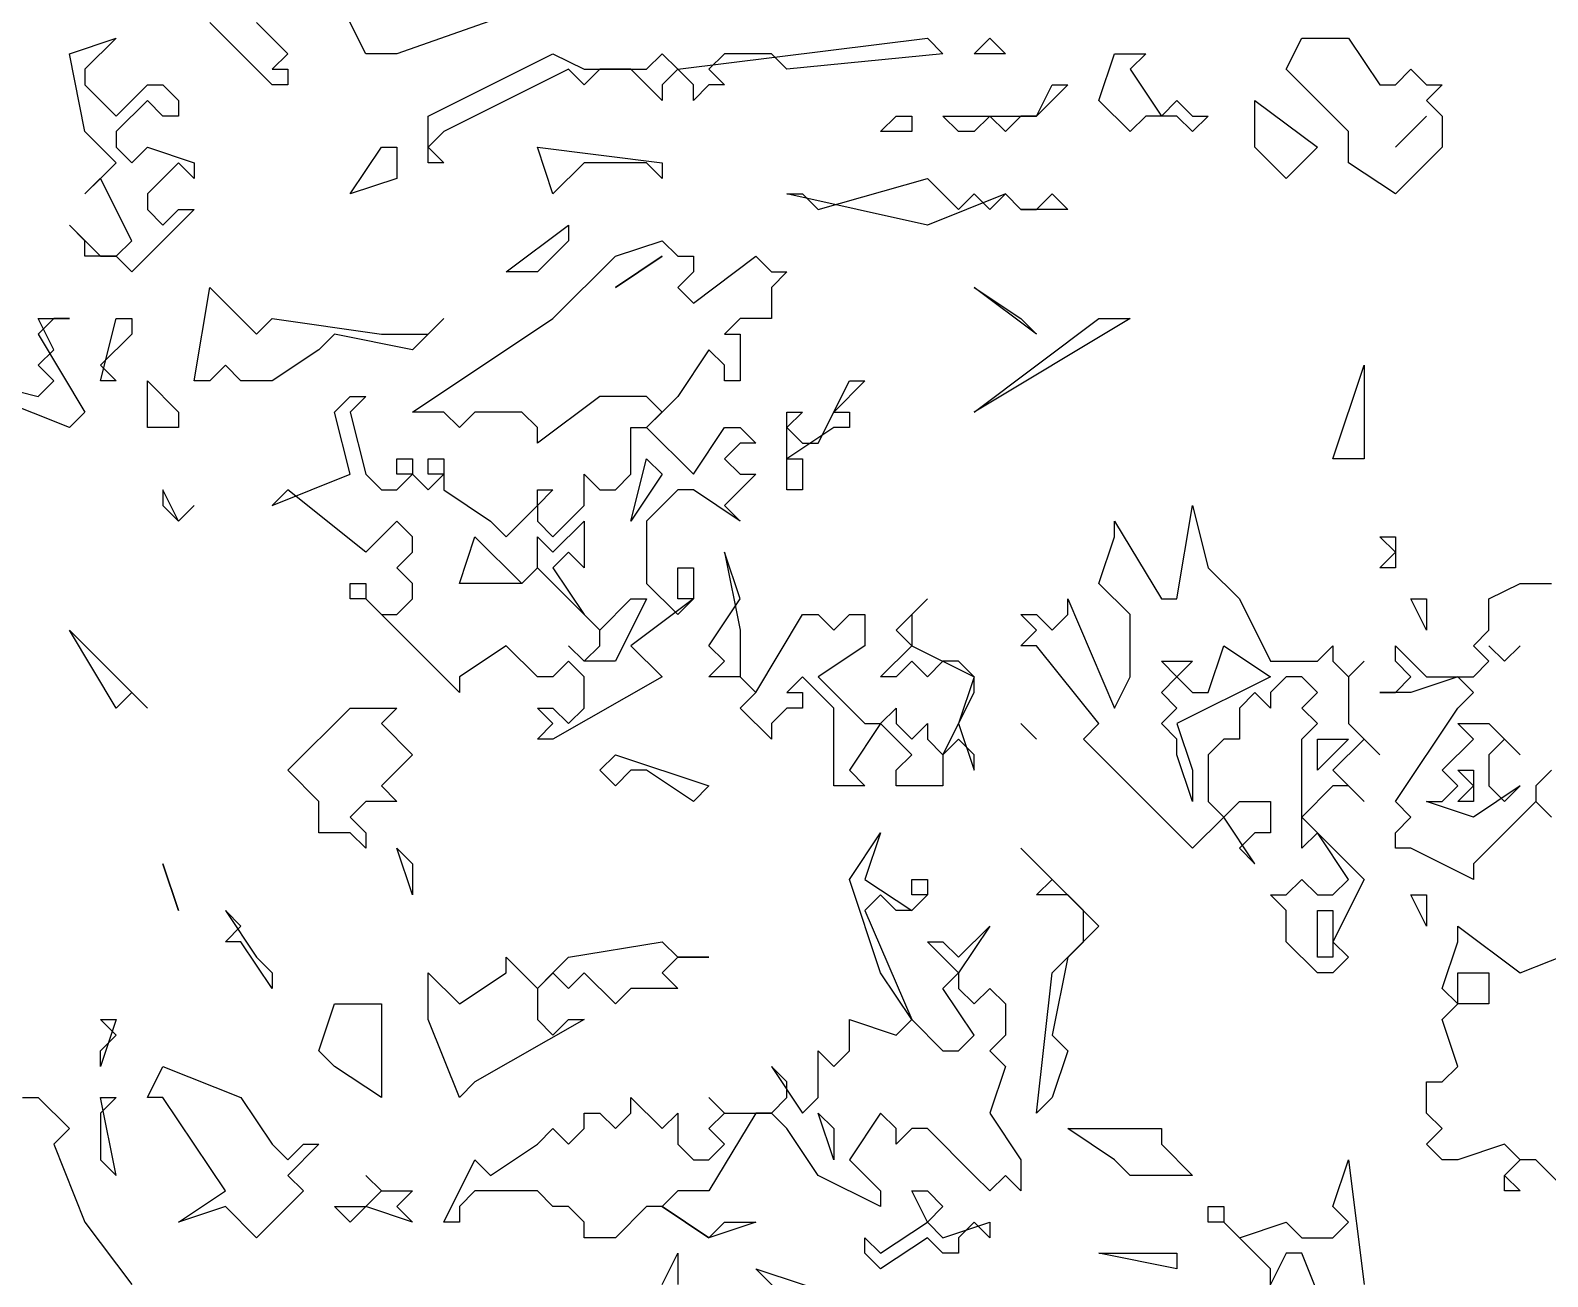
# Model space of a CAD drawing. Header units: millimetres. Extents: x 3633 to 4629, y 3430 to 3787.
# Drawn here: x 4030.258 to 4035.033, y 3468.424 to 3472.344 of the extents above; entities that cross this region are included whole.
import ezdxf

# ---------------------------------------------------------------- set-up
doc = ezdxf.new("R2010")
doc.units = ezdxf.units.MM

# ---------------------------------------------------------------- blocks, each defined once
blk = doc.blocks.new('Pine 3 Elev_133')
at = {"color": 0}
for p, q in [((-745.2, 3673), (-1085.2, 3553.2)), ((-1125.2, 3553.2), (-1165.2, 3633.1)), ((-1305.2, 3573.2), (-1325.2, 3593.2)), ((-1265.2, 3593.2), (-1225.2, 3553.2)), ((-1505.2, 3553.2), (-1445.2, 3573.2)), ((-1445.2, 3573.2), (-1485.2, 3533.3)), ((-1245.2, 3513.3), (-1305.2, 3573.2)), ((-725.2, 3533.3), (-405.2, 3573.2)), ((-405.2, 3573.2), (-385.2, 3553.2)), ((-345.2, 3553.2), (-325.2, 3573.2)), ((-325.2, 3573.2), (-305.2, 3553.2)), ((54.8, 3533.3), (74.8, 3573.2)), ((74.8, 3573.2), (134.8, 3573.2)), ((134.8, 3573.2), (174.8, 3513.3)), ((-1485.2, 3453.4), (-1505.2, 3553.2)), ((-1225.2, 3553.2), (-1245.2, 3533.3)), ((-1085.2, 3553.2), (-1125.2, 3553.2)), ((-1045.2, 3473.4), (-885.2, 3553.2)), ((-885.2, 3553.2), (-845.2, 3533.3)), ((-765.2, 3533.3), (-745.2, 3553.2)), ((-745.2, 3553.2), (-725.2, 3533.3)), ((-665.2, 3553.2), (-685.2, 3533.3)), ((-605.2, 3553.2), (-665.2, 3553.2)), ((-585.2, 3533.3), (-605.2, 3553.2)), ((-385.2, 3553.2), (-585.2, 3533.3)), ((-305.2, 3553.2), (-345.2, 3553.2)), ((-185.2, 3493.3), (-165.2, 3553.2)), ((-165.2, 3553.2), (-125.2, 3553.2)), ((-125.2, 3553.2), (-145.2, 3533.3)), ((-1485.2, 3533.3), (-1485.2, 3513.3)), ((-1245.2, 3533.3), (-1225.2, 3533.3)), ((-1225.2, 3533.3), (-1225.2, 3513.3)), ((-865.2, 3533.3), (-1025.2, 3453.4)), ((-845.2, 3513.3), (-865.2, 3533.3)), ((-825.2, 3533.3), (-845.2, 3513.3)), ((-845.2, 3533.3), (-765.2, 3533.3)), ((-785.2, 3533.3), (-825.2, 3533.3)), ((-745.2, 3493.3), (-785.2, 3533.3)), ((-725.2, 3533.3), (-745.2, 3513.3)), ((-705.2, 3513.3), (-725.2, 3533.3)), ((-685.2, 3533.3), (-665.2, 3513.3)), ((-145.2, 3533.3), (-105.2, 3473.4)), ((134.8, 3453.4), (54.8, 3533.3)), ((194.8, 3513.3), (214.8, 3533.3)), ((214.8, 3533.3), (234.8, 3513.3)), ((-1485.2, 3513.3), (-1445.2, 3473.4)), ((-1445.2, 3473.4), (-1405.2, 3513.3)), ((-1405.2, 3513.3), (-1385.2, 3513.3)), ((-1385.2, 3513.3), (-1365.2, 3493.3)), ((-1225.2, 3513.3), (-1245.2, 3513.3)), ((-745.2, 3513.3), (-745.2, 3493.3)), ((-685.2, 3513.3), (-705.2, 3493.3)), ((-705.2, 3493.3), (-705.2, 3513.3)), ((-665.2, 3513.3), (-685.2, 3513.3)), ((-265.2, 3473.4), (-245.2, 3513.3)), ((-225.2, 3513.3), (-265.2, 3473.4)), ((-245.2, 3513.3), (-225.2, 3513.3)), ((174.8, 3513.3), (194.8, 3513.3)), ((234.8, 3513.3), (254.8, 3513.3)), ((254.8, 3513.3), (234.8, 3493.3)), ((-1405.2, 3493.3), (-1445.2, 3453.4)), ((-1385.2, 3473.4), (-1405.2, 3493.3)), ((-1365.2, 3493.3), (-1365.2, 3473.4)), ((-145.2, 3453.4), (-185.2, 3493.3)), ((-105.2, 3473.4), (-85.2, 3493.3)), ((-85.2, 3493.3), (-65.2, 3473.4)), ((14.8, 3433.5), (14.8, 3493.3)), ((14.8, 3493.3), (94.8, 3433.5)), ((234.8, 3493.3), (254.8, 3473.4)), ((-1365.2, 3473.4), (-1385.2, 3473.4)), ((-1045.2, 3413.5), (-1045.2, 3473.4)), ((-465.2, 3453.4), (-445.2, 3473.4)), ((-445.2, 3473.4), (-425.2, 3473.4)), ((-425.2, 3473.4), (-425.2, 3453.4)), ((-365.2, 3453.4), (-385.2, 3473.4)), ((-385.2, 3473.4), (-265.2, 3473.4)), ((-325.2, 3473.4), (-345.2, 3453.4)), ((-305.2, 3453.4), (-325.2, 3473.4)), ((-285.2, 3473.4), (-305.2, 3453.4)), ((-265.2, 3473.4), (-285.2, 3473.4)), ((-125.2, 3473.4), (-145.2, 3453.4)), ((-85.2, 3473.4), (-125.2, 3473.4)), ((-65.2, 3453.4), (-85.2, 3473.4)), ((-65.2, 3473.4), (-45.2, 3473.4)), ((-45.2, 3473.4), (-65.2, 3453.4)), ((234.8, 3473.4), (194.8, 3433.5)), ((194.8, 3433.5), (234.8, 3473.4)), ((254.8, 3473.4), (254.8, 3433.5)), ((-1445.2, 3413.5), (-1485.2, 3453.4)), ((-1445.2, 3453.4), (-1445.2, 3433.5)), ((-1025.2, 3453.4), (-1045.2, 3433.5)), ((-425.2, 3453.4), (-465.2, 3453.4)), ((-345.2, 3453.4), (-365.2, 3453.4)), ((134.8, 3413.5), (134.8, 3453.4)), ((-1445.2, 3433.5), (-1425.2, 3413.5)), ((-1425.2, 3413.5), (-1405.2, 3433.5)), ((-1405.2, 3433.5), (-1345.2, 3413.5)), ((-1145.2, 3373.6), (-1105.2, 3433.5)), ((-1105.2, 3433.5), (-1085.2, 3433.5)), ((-1085.2, 3433.5), (-1085.2, 3393.5)), ((-1045.2, 3433.5), (-1025.2, 3413.5)), ((-885.2, 3373.6), (-905.2, 3433.5)), ((-905.2, 3433.5), (-745.2, 3413.5)), ((54.8, 3393.5), (14.8, 3433.5)), ((94.8, 3433.5), (54.8, 3393.5)), ((254.8, 3433.5), (194.8, 3373.6)), ((-1485.2, 3373.6), (-1445.2, 3413.5)), ((-1365.2, 3413.5), (-1405.2, 3373.6)), ((-1345.2, 3393.5), (-1365.2, 3413.5)), ((-1345.2, 3413.5), (-1345.2, 3393.5)), ((-1025.2, 3413.5), (-1045.2, 3413.5)), ((-845.2, 3413.5), (-885.2, 3373.6)), ((-765.2, 3413.5), (-845.2, 3413.5)), ((-745.2, 3393.5), (-765.2, 3413.5)), ((-745.2, 3413.5), (-745.2, 3393.5)), ((194.8, 3373.6), (134.8, 3413.5)), ((-1465.2, 3393.5), (-1485.2, 3373.6)), ((-1425.2, 3313.7), (-1465.2, 3393.5)), ((-1085.2, 3393.5), (-1145.2, 3373.6)), ((-545.2, 3353.6), (-405.2, 3393.5)), ((-405.2, 3393.5), (-365.2, 3353.6)), ((-1405.2, 3373.6), (-1405.2, 3353.6)), ((-405.2, 3333.7), (-585.2, 3373.6)), ((-585.2, 3373.6), (-565.2, 3373.6)), ((-565.2, 3373.6), (-545.2, 3353.6)), ((-305.2, 3373.6), (-405.2, 3333.7)), ((-365.2, 3353.6), (-345.2, 3373.6)), ((-345.2, 3373.6), (-325.2, 3353.6)), ((-325.2, 3353.6), (-305.2, 3373.6)), ((-305.2, 3373.6), (-285.2, 3353.6)), ((-285.2, 3353.6), (-305.2, 3373.6)), ((-265.2, 3353.6), (-245.2, 3373.6)), ((-245.2, 3373.6), (-225.2, 3353.6)), ((-1345.2, 3353.6), (-1425.2, 3273.8)), ((-1405.2, 3353.6), (-1385.2, 3333.7)), ((-1385.2, 3333.7), (-1365.2, 3353.6)), ((-1365.2, 3353.6), (-1345.2, 3353.6)), ((-285.2, 3353.6), (-265.2, 3353.6)), ((-225.2, 3353.6), (-285.2, 3353.6)), ((-1485.2, 3313.7), (-1505.2, 3333.7)), ((-1505.2, 3333.7), (-1465.2, 3293.7)), ((-945.2, 3273.8), (-865.2, 3333.7)), ((-865.2, 3333.7), (-865.2, 3313.7)), ((-1485.2, 3293.7), (-1485.2, 3313.7)), ((-1445.2, 3293.7), (-1425.2, 3313.7)), ((-865.2, 3313.7), (-905.2, 3273.8)), ((-805.2, 3293.7), (-745.2, 3313.7)), ((-745.2, 3313.7), (-725.2, 3293.7)), ((-1445.2, 3293.7), (-1485.2, 3293.7)), ((-1465.2, 3293.7), (-1445.2, 3293.7)), ((-1425.2, 3273.8), (-1445.2, 3293.7)), ((-885.2, 3213.9), (-805.2, 3293.7)), ((-745.2, 3293.7), (-805.2, 3253.8)), ((-805.2, 3253.8), (-745.2, 3293.7)), ((-725.2, 3293.7), (-705.2, 3293.7)), ((-705.2, 3293.7), (-705.2, 3273.8)), ((-705.2, 3233.8), (-625.2, 3293.7)), ((-625.2, 3293.7), (-605.2, 3273.8)), ((-905.2, 3273.8), (-945.2, 3273.8)), ((-705.2, 3273.8), (-725.2, 3253.8)), ((-605.2, 3273.8), (-585.2, 3273.8)), ((-585.2, 3273.8), (-605.2, 3253.8)), ((-1345.2, 3134), (-1325.2, 3253.8)), ((-1325.2, 3253.8), (-1265.2, 3193.9)), ((-725.2, 3253.8), (-705.2, 3233.8)), ((-605.2, 3253.8), (-605.2, 3213.9)), ((-265.2, 3193.9), (-345.2, 3253.8)), ((-345.2, 3253.8), (-285.2, 3213.9)), ((-1525.2, 3213.9), (-1545.2, 3193.9)), ((-1525.2, 3174), (-1545.2, 3213.9)), ((-1545.2, 3213.9), (-1505.2, 3213.9)), ((-1505.2, 3213.9), (-1525.2, 3213.9)), ((-1465.2, 3134), (-1445.2, 3213.9)), ((-1445.2, 3213.9), (-1425.2, 3213.9)), ((-1425.2, 3213.9), (-1425.2, 3193.9)), ((-1265.2, 3193.9), (-1245.2, 3213.9)), ((-1245.2, 3213.9), (-1105.2, 3193.9)), ((-1065.2, 3094.1), (-885.2, 3213.9)), ((-1025.2, 3213.9), (-1065.2, 3174)), ((-1045.2, 3193.9), (-1025.2, 3213.9)), ((-645.2, 3213.9), (-665.2, 3193.9)), ((-605.2, 3213.9), (-645.2, 3213.9)), ((-345.2, 3094.1), (-185.2, 3213.9)), ((-145.2, 3213.9), (-345.2, 3094.1)), ((-285.2, 3213.9), (-265.2, 3193.9)), ((-185.2, 3213.9), (-145.2, 3213.9)), ((-1545.2, 3193.9), (-1485.2, 3094.1)), ((-1425.2, 3193.9), (-1465.2, 3154)), ((-1165.2, 3193.9), (-1185.2, 3174)), ((-1065.2, 3174), (-1165.2, 3193.9)), ((-1105.2, 3193.9), (-1045.2, 3193.9)), ((-665.2, 3193.9), (-645.2, 3193.9)), ((-645.2, 3193.9), (-645.2, 3134)), ((-1545.2, 3154), (-1525.2, 3174)), ((-1185.2, 3174), (-1245.2, 3134)), ((-685.2, 3174), (-725.2, 3114.1)), ((-665.2, 3154), (-685.2, 3174)), ((-1525.2, 3134), (-1545.2, 3154)), ((-1465.2, 3154), (-1445.2, 3134)), ((-1305.2, 3154), (-1325.2, 3134)), ((-1285.2, 3134), (-1305.2, 3154)), ((-665.2, 3134), (-665.2, 3154)), ((114.8, 3034.2), (154.8, 3154)), ((154.8, 3154), (154.8, 3034.2)), ((-1625.2, 3134), (-1545.2, 3114.1)), ((-1545.2, 3114.1), (-1525.2, 3134)), ((-1445.2, 3134), (-1465.2, 3134)), ((-1405.2, 3074.1), (-1405.2, 3134)), ((-1405.2, 3134), (-1365.2, 3094.1)), ((-1325.2, 3134), (-1345.2, 3134)), ((-1245.2, 3134), (-1285.2, 3134)), ((-645.2, 3134), (-665.2, 3134)), ((-545.2, 3054.2), (-505.2, 3134)), ((-485.2, 3134), (-525.2, 3094.1)), ((-505.2, 3134), (-485.2, 3134)), ((-1505.2, 3074.1), (-1605.2, 3114.1)), ((-1165.2, 3094.1), (-1145.2, 3114.1)), ((-1145.2, 3114.1), (-1125.2, 3114.1)), ((-1125.2, 3114.1), (-1145.2, 3094.1)), ((-825.2, 3114.1), (-905.2, 3054.2)), ((-765.2, 3114.1), (-825.2, 3114.1)), ((-725.2, 3114.1), (-765.2, 3074.1)), ((-745.2, 3094.1), (-765.2, 3114.1)), ((-1485.2, 3094.1), (-1505.2, 3074.1)), ((-1365.2, 3094.1), (-1365.2, 3074.1)), ((-1145.2, 3014.3), (-1165.2, 3094.1)), ((-1145.2, 3094.1), (-1125.2, 3014.3)), ((-1025.2, 3094.1), (-1065.2, 3094.1)), ((-1005.2, 3074.1), (-1025.2, 3094.1)), ((-985.2, 3094.1), (-1005.2, 3074.1)), ((-925.2, 3094.1), (-985.2, 3094.1)), ((-905.2, 3074.1), (-925.2, 3094.1)), ((-765.2, 3074.1), (-745.2, 3094.1)), ((-585.2, 2994.3), (-585.2, 3094.1)), ((-585.2, 3094.1), (-565.2, 3094.1)), ((-565.2, 3094.1), (-585.2, 3074.1)), ((-525.2, 3094.1), (-505.2, 3094.1)), ((-505.2, 3094.1), (-505.2, 3074.1)), ((-1365.2, 3074.1), (-1405.2, 3074.1)), ((-905.2, 3054.2), (-905.2, 3074.1)), ((-785.2, 3014.3), (-785.2, 3074.1)), ((-785.2, 3074.1), (-765.2, 3074.1)), ((-765.2, 3074.1), (-705.2, 3014.3)), ((-705.2, 3014.3), (-665.2, 3074.1)), ((-665.2, 3074.1), (-645.2, 3074.1)), ((-645.2, 3074.1), (-625.2, 3054.2)), ((-525.2, 3074.1), (-585.2, 3034.2)), ((-585.2, 3074.1), (-565.2, 3054.2)), ((-505.2, 3074.1), (-525.2, 3074.1)), ((-645.2, 3054.2), (-665.2, 3034.2)), ((-625.2, 3054.2), (-645.2, 3054.2)), ((-565.2, 3054.2), (-545.2, 3054.2)), ((-1085.2, 3014.3), (-1085.2, 3034.2)), ((-1085.2, 3034.2), (-1065.2, 3034.2)), ((-1065.2, 3034.2), (-1065.2, 3014.3)), ((-1045.2, 3014.3), (-1045.2, 3034.2)), ((-1045.2, 3034.2), (-1025.2, 3034.2)), ((-1025.2, 3034.2), (-1025.2, 2994.3)), ((-785.2, 2954.4), (-765.2, 3034.2)), ((-765.2, 3034.2), (-745.2, 3014.3)), ((-665.2, 3034.2), (-645.2, 3014.3)), ((-585.2, 3034.2), (-565.2, 3034.2)), ((-565.2, 3034.2), (-565.2, 2994.3)), ((154.8, 3034.2), (114.8, 3034.2)), ((-1245.2, 2974.3), (-1145.2, 3014.3)), ((-1125.2, 3014.3), (-1105.2, 2994.3)), ((-1085.2, 2994.3), (-1065.2, 3014.3)), ((-1065.2, 3014.3), (-1085.2, 3014.3)), ((-1065.2, 3014.3), (-1045.2, 2994.3)), ((-1045.2, 2994.3), (-1025.2, 3014.3)), ((-1025.2, 3014.3), (-1045.2, 3014.3)), ((-845.2, 2974.3), (-845.2, 3014.3)), ((-845.2, 3014.3), (-825.2, 2994.3)), ((-805.2, 2994.3), (-785.2, 3014.3)), ((-745.2, 3014.3), (-785.2, 2954.4)), ((-625.2, 3014.3), (-665.2, 2974.3)), ((-645.2, 3014.3), (-625.2, 3014.3)), ((-1365.2, 2954.4), (-1385.2, 2994.3)), ((-1385.2, 2994.3), (-1385.2, 2974.3)), ((-1225.2, 2994.3), (-1245.2, 2974.3)), ((-1125.2, 2914.4), (-1225.2, 2994.3)), ((-1105.2, 2994.3), (-1085.2, 2994.3)), ((-1025.2, 2994.3), (-965.2, 2954.4)), ((-905.2, 2974.3), (-905.2, 2994.3)), ((-905.2, 2994.3), (-885.2, 2994.3)), ((-885.2, 2994.3), (-905.2, 2974.3)), ((-825.2, 2994.3), (-805.2, 2994.3)), ((-725.2, 2994.3), (-765.2, 2954.4)), ((-705.2, 2994.3), (-725.2, 2994.3)), ((-645.2, 2954.4), (-705.2, 2994.3)), ((-565.2, 2994.3), (-585.2, 2994.3)), ((-1385.2, 2974.3), (-1365.2, 2954.4)), ((-1365.2, 2954.4), (-1345.2, 2974.3)), ((-1345.2, 2974.3), (-1365.2, 2954.4)), ((-945.2, 2934.4), (-905.2, 2974.3)), ((-905.2, 2974.3), (-905.2, 2954.4)), ((-885.2, 2934.4), (-845.2, 2974.3)), ((-665.2, 2974.3), (-645.2, 2954.4)), ((-85.2, 2854.6), (-65.2, 2974.3)), ((-65.2, 2974.3), (-45.2, 2894.5)), ((-1085.2, 2954.4), (-1125.2, 2914.4)), ((-1065.2, 2934.4), (-1085.2, 2954.4)), ((-965.2, 2954.4), (-945.2, 2934.4)), ((-905.2, 2954.4), (-885.2, 2934.4)), ((-885.2, 2914.4), (-845.2, 2954.4)), ((-845.2, 2954.4), (-845.2, 2894.5)), ((-765.2, 2954.4), (-765.2, 2874.5)), ((-165.2, 2934.4), (-165.2, 2954.4)), ((-165.2, 2954.4), (-105.2, 2854.6)), ((-1065.2, 2914.4), (-1065.2, 2934.4)), ((-1005.2, 2874.5), (-985.2, 2934.4)), ((-985.2, 2934.4), (-925.2, 2874.5)), ((-905.2, 2894.5), (-905.2, 2934.4)), ((-905.2, 2934.4), (-885.2, 2914.4)), ((-185.2, 2874.5), (-165.2, 2934.4)), ((194.8, 2914.4), (174.8, 2934.4)), ((174.8, 2934.4), (194.8, 2934.4)), ((194.8, 2934.4), (194.8, 2894.5)), ((-1085.2, 2894.5), (-1065.2, 2914.4)), ((-865.2, 2914.4), (-885.2, 2894.5)), ((-845.2, 2894.5), (-865.2, 2914.4)), ((-645.2, 2854.6), (-665.2, 2914.4)), ((-665.2, 2914.4), (-645.2, 2814.6)), ((174.8, 2894.5), (194.8, 2914.4)), ((-1065.2, 2874.5), (-1085.2, 2894.5)), ((-905.2, 2894.5), (-925.2, 2874.5)), ((-925.2, 2874.5), (-905.2, 2894.5)), ((-825.2, 2814.6), (-905.2, 2894.5)), ((-885.2, 2894.5), (-845.2, 2834.6)), ((-725.2, 2854.6), (-725.2, 2894.5)), ((-725.2, 2894.5), (-705.2, 2894.5)), ((-705.2, 2894.5), (-705.2, 2854.6)), ((-45.2, 2894.5), (-5.2, 2854.6)), ((194.8, 2894.5), (174.8, 2894.5)), ((-1145.2, 2854.6), (-1145.2, 2874.5)), ((-1145.2, 2874.5), (-1125.2, 2874.5)), ((-1125.2, 2874.5), (-1125.2, 2854.6)), ((-1065.2, 2854.6), (-1065.2, 2874.5)), ((-925.2, 2874.5), (-1005.2, 2874.5)), ((-765.2, 2874.5), (-725.2, 2834.6)), ((-145.2, 2834.6), (-185.2, 2874.5)), ((314.8, 2854.6), (354.8, 2874.5)), ((354.8, 2874.5), (394.8, 2874.5)), ((-1125.2, 2854.6), (-1145.2, 2854.6)), ((-1025.2, 2754.8), (-1125.2, 2854.6)), ((-1125.2, 2854.6), (-1105.2, 2834.6)), ((-1085.2, 2834.6), (-1065.2, 2854.6)), ((-825.2, 2814.6), (-785.2, 2854.6)), ((-765.2, 2854.6), (-805.2, 2774.7)), ((-705.2, 2854.6), (-785.2, 2794.7)), ((-785.2, 2854.6), (-765.2, 2854.6)), ((-725.2, 2834.6), (-705.2, 2854.6)), ((-705.2, 2854.6), (-725.2, 2854.6)), ((-685.2, 2794.7), (-645.2, 2854.6)), ((-445.2, 2814.6), (-405.2, 2854.6)), ((-405.2, 2854.6), (-425.2, 2834.6)), ((-225.2, 2834.6), (-225.2, 2854.6)), ((-225.2, 2854.6), (-165.2, 2714.8)), ((-105.2, 2854.6), (-85.2, 2854.6)), ((-5.2, 2854.6), (34.8, 2774.7)), ((234.8, 2814.6), (214.8, 2854.6)), ((214.8, 2854.6), (234.8, 2854.6)), ((234.8, 2854.6), (234.8, 2814.6)), ((314.8, 2814.6), (314.8, 2854.6)), ((-1105.2, 2834.6), (-1085.2, 2834.6)), ((-845.2, 2834.6), (-825.2, 2814.6)), ((-625.2, 2734.8), (-565.2, 2834.6)), ((-565.2, 2834.6), (-545.2, 2834.6)), ((-545.2, 2834.6), (-525.2, 2814.6)), ((-525.2, 2814.6), (-505.2, 2834.6)), ((-505.2, 2834.6), (-485.2, 2834.6)), ((-485.2, 2834.6), (-485.2, 2794.7)), ((-425.2, 2834.6), (-425.2, 2794.7)), ((-265.2, 2814.6), (-285.2, 2834.6)), ((-285.2, 2834.6), (-265.2, 2834.6)), ((-265.2, 2834.6), (-245.2, 2814.6)), ((-245.2, 2814.6), (-225.2, 2834.6)), ((-145.2, 2754.8), (-145.2, 2834.6)), ((-1445.2, 2714.8), (-1505.2, 2814.6)), ((-1505.2, 2814.6), (-1405.2, 2714.8)), ((-825.2, 2794.7), (-825.2, 2814.6)), ((-645.2, 2814.6), (-645.2, 2754.8)), ((-425.2, 2794.7), (-445.2, 2814.6)), ((-285.2, 2794.7), (-265.2, 2814.6)), ((294.8, 2794.7), (314.8, 2814.6)), ((-945.2, 2794.7), (-1005.2, 2754.8)), ((-905.2, 2754.8), (-945.2, 2794.7)), ((-845.2, 2774.7), (-865.2, 2794.7)), ((-865.2, 2794.7), (-845.2, 2774.7)), ((-845.2, 2774.7), (-825.2, 2794.7)), ((-785.2, 2794.7), (-745.2, 2754.8)), ((-665.2, 2774.7), (-685.2, 2794.7)), ((-485.2, 2794.7), (-545.2, 2754.8)), ((-465.2, 2754.8), (-425.2, 2794.7)), ((-425.2, 2794.7), (-345.2, 2754.8)), ((-265.2, 2794.7), (-285.2, 2794.7)), ((-185.2, 2694.9), (-265.2, 2794.7)), ((-45.2, 2734.8), (-25.2, 2794.7)), ((-25.2, 2794.7), (34.8, 2754.8)), ((94.8, 2774.7), (114.8, 2794.7)), ((114.8, 2794.7), (114.8, 2774.7)), ((194.8, 2774.7), (194.8, 2794.7)), ((194.8, 2794.7), (234.8, 2754.8)), ((314.8, 2774.7), (294.8, 2794.7)), ((334.8, 2774.7), (314.8, 2794.7)), ((314.8, 2794.7), (334.8, 2774.7)), ((354.8, 2794.7), (334.8, 2774.7)), ((334.8, 2774.7), (354.8, 2794.7)), ((-865.2, 2774.7), (-885.2, 2754.8)), ((-845.2, 2754.8), (-865.2, 2774.7)), ((-805.2, 2774.7), (-845.2, 2774.7)), ((-685.2, 2754.8), (-665.2, 2774.7)), ((-425.2, 2774.7), (-445.2, 2754.8)), ((-405.2, 2754.8), (-425.2, 2774.7)), ((-385.2, 2774.7), (-405.2, 2754.8)), ((-365.2, 2774.7), (-385.2, 2774.7)), ((-345.2, 2754.8), (-365.2, 2774.7)), ((-85.2, 2754.8), (-105.2, 2774.7)), ((-105.2, 2774.7), (-65.2, 2774.7)), ((-65.2, 2774.7), (-85.2, 2754.8)), ((34.8, 2774.7), (94.8, 2774.7)), ((114.8, 2774.7), (134.8, 2754.8)), ((134.8, 2754.8), (154.8, 2774.7)), ((154.8, 2774.7), (134.8, 2754.8)), ((214.8, 2754.8), (194.8, 2774.7)), ((294.8, 2754.8), (314.8, 2774.7)), ((-1005.2, 2734.8), (-1025.2, 2754.8)), ((-1005.2, 2754.8), (-1005.2, 2734.8)), ((-885.2, 2754.8), (-905.2, 2754.8)), ((-745.2, 2754.8), (-885.2, 2674.9)), ((-845.2, 2714.8), (-845.2, 2754.8)), ((-645.2, 2754.8), (-685.2, 2754.8)), ((-645.2, 2754.8), (-625.2, 2734.8)), ((-625.2, 2734.8), (-645.2, 2754.8)), ((-565.2, 2754.8), (-585.2, 2734.8)), ((-525.2, 2714.8), (-565.2, 2754.8)), ((-545.2, 2754.8), (-485.2, 2694.9)), ((-445.2, 2754.8), (-465.2, 2754.8)), ((-345.2, 2754.8), (-365.2, 2694.9)), ((-345.2, 2734.8), (-345.2, 2754.8)), ((-165.2, 2714.8), (-145.2, 2754.8)), ((-105.2, 2734.8), (-85.2, 2754.8)), ((-85.2, 2754.8), (-65.2, 2734.8)), ((34.8, 2754.8), (-85.2, 2694.9)), ((54.8, 2754.8), (34.8, 2734.8)), ((74.8, 2754.8), (54.8, 2754.8)), ((94.8, 2734.8), (74.8, 2754.8)), ((134.8, 2754.8), (134.8, 2694.9)), ((194.8, 2734.8), (214.8, 2754.8)), ((274.8, 2754.8), (214.8, 2734.8)), ((234.8, 2754.8), (294.8, 2754.8)), ((294.8, 2734.8), (274.8, 2754.8)), ((-1425.2, 2734.8), (-1445.2, 2714.8)), ((-1405.2, 2714.8), (-1425.2, 2734.8)), ((-645.2, 2714.8), (-625.2, 2734.8)), ((-585.2, 2734.8), (-565.2, 2734.8)), ((-565.2, 2734.8), (-565.2, 2714.8)), ((-385.2, 2654.9), (-345.2, 2734.8)), ((-85.2, 2714.8), (-105.2, 2734.8)), ((-65.2, 2734.8), (-45.2, 2734.8)), ((14.8, 2734.8), (-5.2, 2714.8)), ((34.8, 2714.8), (14.8, 2734.8)), ((34.8, 2734.8), (34.8, 2714.8)), ((74.8, 2714.8), (94.8, 2734.8)), ((214.8, 2734.8), (174.8, 2734.8)), ((174.8, 2734.8), (194.8, 2734.8)), ((274.8, 2714.8), (294.8, 2734.8)), ((-1225.2, 2635), (-1145.2, 2714.8)), ((-1145.2, 2714.8), (-1085.2, 2714.8)), ((-1085.2, 2714.8), (-1105.2, 2694.9)), ((-885.2, 2694.9), (-905.2, 2714.8)), ((-905.2, 2714.8), (-885.2, 2714.8)), ((-885.2, 2714.8), (-865.2, 2694.9)), ((-865.2, 2694.9), (-845.2, 2714.8)), ((-605.2, 2674.9), (-645.2, 2714.8)), ((-585.2, 2714.8), (-605.2, 2694.9)), ((-565.2, 2714.8), (-585.2, 2714.8)), ((-525.2, 2615), (-525.2, 2714.8)), ((-465.2, 2694.9), (-445.2, 2714.8)), ((-445.2, 2714.8), (-445.2, 2694.9)), ((-105.2, 2694.9), (-85.2, 2714.8)), ((-5.2, 2714.8), (-5.2, 2674.9)), ((94.8, 2694.9), (74.8, 2714.8)), ((194.8, 2595.1), (274.8, 2714.8)), ((-1105.2, 2694.9), (-1065.2, 2654.9)), ((-905.2, 2674.9), (-885.2, 2694.9)), ((-605.2, 2694.9), (-605.2, 2674.9)), ((-465.2, 2694.9), (-505.2, 2635)), ((-485.2, 2694.9), (-465.2, 2694.9)), ((-425.2, 2654.9), (-465.2, 2694.9)), ((-445.2, 2694.9), (-425.2, 2674.9)), ((-425.2, 2674.9), (-405.2, 2694.9)), ((-405.2, 2694.9), (-405.2, 2674.9)), ((-365.2, 2694.9), (-345.2, 2635)), ((-285.2, 2694.9), (-265.2, 2674.9)), ((-265.2, 2674.9), (-285.2, 2694.9)), ((-205.2, 2674.9), (-185.2, 2694.9)), ((-85.2, 2674.9), (-105.2, 2694.9)), ((-85.2, 2694.9), (-65.2, 2635)), ((74.8, 2674.9), (94.8, 2694.9)), ((134.8, 2694.9), (174.8, 2654.9)), ((294.8, 2674.9), (274.8, 2694.9)), ((274.8, 2694.9), (314.8, 2694.9)), ((314.8, 2694.9), (354.8, 2654.9)), ((-885.2, 2674.9), (-905.2, 2674.9)), ((-405.2, 2674.9), (-385.2, 2654.9)), ((-365.2, 2674.9), (-385.2, 2654.9)), ((-345.2, 2654.9), (-365.2, 2674.9)), ((-65.2, 2535.2), (-205.2, 2674.9)), ((-85.2, 2654.9), (-85.2, 2674.9)), ((-25.2, 2674.9), (-45.2, 2654.9)), ((-5.2, 2674.9), (-25.2, 2674.9)), ((74.8, 2535.2), (74.8, 2674.9)), ((94.8, 2635), (94.8, 2674.9)), ((94.8, 2674.9), (134.8, 2674.9)), ((134.8, 2674.9), (94.8, 2635)), ((154.8, 2674.9), (114.8, 2635)), ((174.8, 2654.9), (154.8, 2674.9)), ((254.8, 2635), (294.8, 2674.9)), ((334.8, 2674.9), (314.8, 2654.9)), ((354.8, 2654.9), (334.8, 2674.9)), ((-1065.2, 2654.9), (-1105.2, 2615)), ((-825.2, 2635), (-805.2, 2654.9)), ((-805.2, 2654.9), (-685.2, 2615)), ((-445.2, 2635), (-425.2, 2654.9)), ((-385.2, 2654.9), (-385.2, 2615)), ((-345.2, 2635), (-345.2, 2654.9)), ((-65.2, 2595.1), (-85.2, 2654.9)), ((-45.2, 2654.9), (-45.2, 2595.1)), ((314.8, 2654.9), (314.8, 2615)), ((-1185.2, 2595.1), (-1225.2, 2635)), ((-805.2, 2615), (-825.2, 2635)), ((-785.2, 2635), (-805.2, 2615)), ((-765.2, 2635), (-785.2, 2635)), ((-705.2, 2595.1), (-765.2, 2635)), ((-505.2, 2635), (-485.2, 2615)), ((-445.2, 2615), (-445.2, 2635)), ((-65.2, 2635), (-65.2, 2595.1)), ((114.8, 2635), (154.8, 2595.1)), ((274.8, 2615), (254.8, 2635)), ((294.8, 2615), (274.8, 2635)), ((274.8, 2635), (294.8, 2635)), ((294.8, 2635), (294.8, 2595.1)), ((394.8, 2635), (374.8, 2615)), ((-1105.2, 2615), (-1085.2, 2595.1)), ((-685.2, 2615), (-705.2, 2595.1)), ((-485.2, 2615), (-525.2, 2615)), ((-385.2, 2615), (-445.2, 2615)), ((114.8, 2615), (74.8, 2575.1)), ((134.8, 2615), (114.8, 2615)), ((154.8, 2595.1), (134.8, 2615)), ((254.8, 2595.1), (274.8, 2615)), ((274.8, 2595.1), (294.8, 2615)), ((354.8, 2615), (294.8, 2575.1)), ((314.8, 2615), (334.8, 2595.1)), ((334.8, 2595.1), (354.8, 2615)), ((374.8, 2615), (374.8, 2595.1)), ((-1185.2, 2555.1), (-1185.2, 2595.1)), ((-1125.2, 2595.1), (-1145.2, 2575.1)), ((-1085.2, 2595.1), (-1125.2, 2595.1)), ((-45.2, 2595.1), (-25.2, 2575.1)), ((-25.2, 2575.1), (-5.2, 2595.1)), ((-5.2, 2595.1), (34.8, 2595.1)), ((34.8, 2595.1), (34.8, 2555.1)), ((214.8, 2575.1), (194.8, 2595.1)), ((294.8, 2575.1), (234.8, 2595.1)), ((234.8, 2595.1), (254.8, 2595.1)), ((294.8, 2595.1), (274.8, 2595.1)), ((374.8, 2595.1), (294.8, 2515.2)), ((374.8, 2595.1), (394.8, 2575.1)), ((394.8, 2575.1), (374.8, 2595.1)), ((-1145.2, 2575.1), (-1125.2, 2555.1)), ((-25.2, 2575.1), (-65.2, 2535.2)), ((14.8, 2515.2), (-25.2, 2575.1)), ((74.8, 2575.1), (94.8, 2555.1)), ((194.8, 2555.1), (214.8, 2575.1)), ((-1145.2, 2555.1), (-1185.2, 2555.1)), ((-1125.2, 2535.2), (-1145.2, 2555.1)), ((-1125.2, 2555.1), (-1125.2, 2535.2)), ((-505.2, 2495.2), (-465.2, 2555.1)), ((-465.2, 2555.1), (-485.2, 2495.2)), ((14.8, 2555.1), (-5.2, 2535.2)), ((34.8, 2555.1), (14.8, 2555.1)), ((94.8, 2555.1), (74.8, 2535.2)), ((94.8, 2555.1), (154.8, 2495.2)), ((134.8, 2495.2), (94.8, 2555.1)), ((194.8, 2535.2), (194.8, 2555.1)), ((-1065.2, 2475.3), (-1085.2, 2535.2)), ((-1085.2, 2535.2), (-1065.2, 2515.2)), ((-245.2, 2495.2), (-285.2, 2535.2)), ((-285.2, 2535.2), (-185.2, 2435.4)), ((-5.2, 2535.2), (14.8, 2515.2)), ((214.8, 2535.2), (194.8, 2535.2)), ((294.8, 2495.2), (214.8, 2535.2)), ((-1385.2, 2515.2), (-1365.2, 2455.3)), ((-1365.2, 2455.3), (-1385.2, 2515.2)), ((-1065.2, 2515.2), (-1065.2, 2475.3)), ((294.8, 2515.2), (294.8, 2495.2)), ((-465.2, 2375.5), (-505.2, 2495.2)), ((-485.2, 2495.2), (-425.2, 2455.3)), ((-425.2, 2475.3), (-425.2, 2495.2)), ((-425.2, 2495.2), (-405.2, 2495.2)), ((-405.2, 2495.2), (-405.2, 2475.3)), ((-265.2, 2475.3), (-245.2, 2495.2)), ((54.8, 2475.3), (74.8, 2495.2)), ((74.8, 2495.2), (94.8, 2475.3)), ((154.8, 2495.2), (114.8, 2415.4)), ((114.8, 2475.3), (134.8, 2495.2)), ((-465.2, 2475.3), (-485.2, 2455.3)), ((-445.2, 2455.3), (-465.2, 2475.3)), ((-425.2, 2455.3), (-405.2, 2475.3)), ((-405.2, 2475.3), (-425.2, 2475.3)), ((-405.2, 2475.3), (-425.2, 2455.3)), ((-225.2, 2475.3), (-265.2, 2475.3)), ((-205.2, 2455.3), (-225.2, 2475.3)), ((54.8, 2455.3), (34.8, 2475.3)), ((34.8, 2475.3), (54.8, 2475.3)), ((94.8, 2475.3), (114.8, 2475.3)), ((234.8, 2435.4), (214.8, 2475.3)), ((214.8, 2475.3), (234.8, 2475.3)), ((234.8, 2475.3), (234.8, 2435.4)), ((-1285.2, 2435.4), (-1305.2, 2455.3)), ((-1305.2, 2455.3), (-1265.2, 2395.4)), ((-485.2, 2455.3), (-425.2, 2315.6)), ((-425.2, 2455.3), (-445.2, 2455.3)), ((-205.2, 2415.4), (-205.2, 2455.3)), ((54.8, 2415.4), (54.8, 2455.3)), ((94.8, 2455.3), (114.8, 2455.3)), ((94.8, 2395.4), (94.8, 2455.3)), ((114.8, 2455.3), (114.8, 2395.4)), ((-1305.2, 2415.4), (-1285.2, 2435.4)), ((-365.2, 2395.4), (-325.2, 2435.4)), ((-325.2, 2435.4), (-365.2, 2375.5)), ((-185.2, 2435.4), (-225.2, 2395.4)), ((274.8, 2415.4), (274.8, 2435.4)), ((274.8, 2435.4), (354.8, 2375.5)), ((-1285.2, 2415.4), (-1305.2, 2415.4)), ((-1245.2, 2355.5), (-1285.2, 2415.4)), ((-865.2, 2395.4), (-745.2, 2415.4)), ((-745.2, 2415.4), (-725.2, 2395.4)), ((-365.2, 2375.5), (-405.2, 2415.4)), ((-405.2, 2415.4), (-385.2, 2415.4)), ((-385.2, 2415.4), (-365.2, 2395.4)), ((-245.2, 2375.5), (-205.2, 2415.4)), ((94.8, 2375.5), (54.8, 2415.4)), ((114.8, 2415.4), (134.8, 2395.4)), ((254.8, 2355.5), (274.8, 2415.4)), ((354.8, 2375.5), (454.8, 2415.4)), ((-1265.2, 2395.4), (-1245.2, 2375.5)), ((-945.2, 2375.5), (-945.2, 2395.4)), ((-945.2, 2395.4), (-905.2, 2355.5)), ((-905.2, 2355.5), (-865.2, 2395.4)), ((-725.2, 2395.4), (-745.2, 2375.5)), ((-685.2, 2395.4), (-725.2, 2395.4)), ((-725.2, 2395.4), (-685.2, 2395.4)), ((-225.2, 2395.4), (-245.2, 2295.6)), ((114.8, 2395.4), (94.8, 2395.4)), ((134.8, 2395.4), (114.8, 2375.5)), ((-1245.2, 2375.5), (-1245.2, 2355.5)), ((-1045.2, 2315.6), (-1045.2, 2375.5)), ((-1045.2, 2375.5), (-1005.2, 2335.6)), ((-1005.2, 2335.6), (-945.2, 2375.5)), ((-885.2, 2375.5), (-905.2, 2355.5)), ((-865.2, 2355.5), (-885.2, 2375.5)), ((-845.2, 2375.5), (-865.2, 2355.5)), ((-805.2, 2335.6), (-845.2, 2375.5)), ((-745.2, 2375.5), (-725.2, 2355.5)), ((-425.2, 2315.6), (-465.2, 2375.5)), ((-385.2, 2355.5), (-365.2, 2375.5)), ((-365.2, 2375.5), (-365.2, 2355.5)), ((-265.2, 2195.8), (-245.2, 2375.5)), ((114.8, 2375.5), (94.8, 2375.5)), ((274.8, 2335.6), (274.8, 2375.5)), ((274.8, 2375.5), (314.8, 2375.5)), ((314.8, 2375.5), (314.8, 2335.6)), ((-905.2, 2355.5), (-905.2, 2315.6)), ((-785.2, 2355.5), (-805.2, 2335.6)), ((-725.2, 2355.5), (-785.2, 2355.5)), ((-345.2, 2295.6), (-385.2, 2355.5)), ((-365.2, 2355.5), (-345.2, 2335.6)), ((-345.2, 2335.6), (-325.2, 2355.5)), ((-325.2, 2355.5), (-305.2, 2335.6)), ((274.8, 2335.6), (254.8, 2355.5)), ((-1185.2, 2275.7), (-1165.2, 2335.6)), ((-1165.2, 2335.6), (-1105.2, 2335.6)), ((-1105.2, 2335.6), (-1105.2, 2215.8)), ((-305.2, 2335.6), (-305.2, 2295.6)), ((254.8, 2315.6), (274.8, 2335.6)), ((294.8, 2335.6), (274.8, 2335.6)), ((314.8, 2335.6), (294.8, 2335.6)), ((-1445.2, 2295.6), (-1465.2, 2315.6)), ((-1465.2, 2315.6), (-1445.2, 2315.6)), ((-1445.2, 2315.6), (-1465.2, 2255.7)), ((-1005.2, 2215.8), (-1045.2, 2315.6)), ((-845.2, 2315.6), (-985.2, 2235.7)), ((-905.2, 2315.6), (-885.2, 2295.6)), ((-885.2, 2295.6), (-865.2, 2315.6)), ((-865.2, 2315.6), (-845.2, 2315.6)), ((-505.2, 2275.7), (-505.2, 2315.6)), ((-505.2, 2315.6), (-445.2, 2295.6)), ((-445.2, 2295.6), (-425.2, 2315.6)), ((-425.2, 2315.6), (-385.2, 2275.7)), ((274.8, 2255.7), (254.8, 2315.6)), ((-1465.2, 2275.7), (-1445.2, 2295.6)), ((-365.2, 2275.7), (-345.2, 2295.6)), ((-305.2, 2295.6), (-325.2, 2275.7)), ((-245.2, 2295.6), (-225.2, 2275.7)), ((-1465.2, 2255.7), (-1465.2, 2275.7)), ((-1165.2, 2255.7), (-1185.2, 2275.7)), ((-545.2, 2215.8), (-545.2, 2275.7)), ((-545.2, 2275.7), (-525.2, 2255.7)), ((-525.2, 2255.7), (-505.2, 2275.7)), ((-385.2, 2275.7), (-365.2, 2275.7)), ((-325.2, 2275.7), (-305.2, 2255.7)), ((-225.2, 2275.7), (-245.2, 2215.8)), ((-1405.2, 2215.8), (-1385.2, 2255.7)), ((-1385.2, 2255.7), (-1285.2, 2215.8)), ((-1105.2, 2215.8), (-1165.2, 2255.7)), ((-585.2, 2235.7), (-605.2, 2255.7)), ((-605.2, 2255.7), (-565.2, 2195.8)), ((-305.2, 2255.7), (-325.2, 2195.8)), ((254.8, 2235.7), (274.8, 2255.7)), ((-985.2, 2235.7), (-1005.2, 2215.8)), ((-585.2, 2215.8), (-585.2, 2235.7)), ((234.8, 2195.8), (234.8, 2235.7)), ((234.8, 2235.7), (254.8, 2235.7)), ((-1565.2, 2215.8), (-1545.2, 2215.8)), ((-1545.2, 2215.8), (-1505.2, 2175.9)), ((-1445.2, 2116), (-1465.2, 2215.8)), ((-1465.2, 2215.8), (-1445.2, 2215.8)), ((-1445.2, 2215.8), (-1465.2, 2195.8)), ((-1385.2, 2215.8), (-1405.2, 2215.8)), ((-1305.2, 2096), (-1385.2, 2215.8)), ((-1285.2, 2215.8), (-1245.2, 2155.9)), ((-785.2, 2195.8), (-785.2, 2215.8)), ((-785.2, 2215.8), (-745.2, 2175.9)), ((-665.2, 2195.8), (-685.2, 2215.8)), ((-685.2, 2215.8), (-665.2, 2195.8)), ((-605.2, 2195.8), (-585.2, 2215.8)), ((-565.2, 2195.8), (-545.2, 2215.8)), ((-245.2, 2215.8), (-265.2, 2195.8)), ((-1465.2, 2195.8), (-1465.2, 2135.9)), ((-845.2, 2175.9), (-845.2, 2195.8)), ((-845.2, 2195.8), (-825.2, 2195.8)), ((-825.2, 2195.8), (-805.2, 2175.9)), ((-805.2, 2175.9), (-785.2, 2195.8)), ((-745.2, 2175.9), (-725.2, 2195.8)), ((-725.2, 2195.8), (-725.2, 2155.9)), ((-625.2, 2195.8), (-685.2, 2096)), ((-685.2, 2175.9), (-665.2, 2195.8)), ((-665.2, 2195.8), (-605.2, 2195.8)), ((-605.2, 2195.8), (-625.2, 2195.8)), ((-585.2, 2175.9), (-605.2, 2195.8)), ((-525.2, 2135.9), (-545.2, 2195.8)), ((-545.2, 2195.8), (-525.2, 2175.9)), ((-465.2, 2195.8), (-505.2, 2135.9)), ((-445.2, 2175.9), (-465.2, 2195.8)), ((-325.2, 2195.8), (-285.2, 2135.9)), ((254.8, 2175.9), (234.8, 2195.8)), ((-1505.2, 2175.9), (-1525.2, 2155.9)), ((-905.2, 2155.9), (-885.2, 2175.9)), ((-885.2, 2175.9), (-865.2, 2155.9)), ((-865.2, 2155.9), (-845.2, 2175.9)), ((-665.2, 2155.9), (-685.2, 2175.9)), ((-545.2, 2116), (-585.2, 2175.9)), ((-525.2, 2175.9), (-525.2, 2135.9)), ((-425.2, 2175.9), (-445.2, 2155.9)), ((-445.2, 2155.9), (-445.2, 2175.9)), ((-405.2, 2175.9), (-425.2, 2175.9)), ((-345.2, 2116), (-405.2, 2175.9)), ((-165.2, 2135.9), (-225.2, 2175.9)), ((-225.2, 2175.9), (-105.2, 2175.9)), ((-105.2, 2175.9), (-105.2, 2155.9)), ((234.8, 2155.9), (254.8, 2175.9)), ((-1525.2, 2155.9), (-1485.2, 2056.1)), ((-1245.2, 2155.9), (-1225.2, 2135.9)), ((-1225.2, 2135.9), (-1205.2, 2155.9)), ((-1185.2, 2155.9), (-1225.2, 2116)), ((-1205.2, 2155.9), (-1185.2, 2155.9)), ((-965.2, 2116), (-905.2, 2155.9)), ((-725.2, 2155.9), (-705.2, 2135.9)), ((-685.2, 2135.9), (-665.2, 2155.9)), ((-105.2, 2155.9), (-65.2, 2116)), ((254.8, 2135.9), (234.8, 2155.9)), ((334.8, 2155.9), (274.8, 2135.9)), ((354.8, 2135.9), (334.8, 2155.9)), ((-1465.2, 2135.9), (-1445.2, 2116)), ((-1025.2, 2056.1), (-985.2, 2135.9)), ((-985.2, 2135.9), (-965.2, 2116)), ((-705.2, 2135.9), (-685.2, 2135.9)), ((-505.2, 2135.9), (-465.2, 2096)), ((-285.2, 2135.9), (-285.2, 2096)), ((-145.2, 2116), (-165.2, 2135.9)), ((114.8, 2076), (134.8, 2135.9)), ((134.8, 2135.9), (154.8, 1976.2)), ((274.8, 2135.9), (254.8, 2135.9)), ((354.8, 2135.9), (334.8, 2116)), ((334.8, 2116), (354.8, 2135.9)), ((374.8, 2135.9), (354.8, 2135.9)), ((434.8, 2076), (374.8, 2135.9)), ((-1225.2, 2116), (-1205.2, 2096)), ((-1105.2, 2096), (-1125.2, 2116)), ((-1125.2, 2116), (-1105.2, 2096)), ((-465.2, 2076), (-545.2, 2116)), ((-325.2, 2096), (-345.2, 2116)), ((-305.2, 2116), (-325.2, 2096)), ((-285.2, 2096), (-305.2, 2116)), ((-65.2, 2116), (-145.2, 2116)), ((334.8, 2116), (354.8, 2096)), ((334.8, 2096), (334.8, 2116)), ((-1365.2, 2056.1), (-1305.2, 2096)), ((-1205.2, 2096), (-1265.2, 2036.1)), ((-1125.2, 2076), (-1105.2, 2096)), ((-1105.2, 2096), (-1065.2, 2096)), ((-1065.2, 2096), (-1085.2, 2076)), ((-985.2, 2096), (-1005.2, 2076)), ((-905.2, 2096), (-985.2, 2096)), ((-885.2, 2076), (-905.2, 2096)), ((-725.2, 2096), (-745.2, 2076)), ((-685.2, 2096), (-725.2, 2096)), ((-465.2, 2096), (-465.2, 2076)), ((-405.2, 2056.1), (-425.2, 2096)), ((-425.2, 2096), (-405.2, 2096)), ((-405.2, 2096), (-385.2, 2076)), ((354.8, 2096), (334.8, 2096)), ((-1305.2, 2076), (-1365.2, 2056.1)), ((-1265.2, 2036.1), (-1305.2, 2076)), ((-1145.2, 2056.1), (-1165.2, 2076)), ((-1165.2, 2076), (-1125.2, 2076)), ((-1125.2, 2076), (-1145.2, 2056.1)), ((-1065.2, 2056.1), (-1125.2, 2076)), ((-1085.2, 2076), (-1065.2, 2056.1)), ((-1005.2, 2076), (-1005.2, 2056.1)), ((-865.2, 2076), (-885.2, 2076)), ((-845.2, 2056.1), (-865.2, 2076)), ((-765.2, 2076), (-805.2, 2036.1)), ((-745.2, 2076), (-765.2, 2076)), ((-745.2, 2076), (-685.2, 2036.1)), ((-685.2, 2036.1), (-745.2, 2076)), ((-385.2, 2076), (-405.2, 2056.1)), ((-45.2, 2056.1), (-45.2, 2076)), ((-45.2, 2076), (-25.2, 2076)), ((-25.2, 2076), (-25.2, 2056.1)), ((134.8, 2056.1), (114.8, 2076)), ((-1485.2, 2056.1), (-1425.2, 1976.2)), ((-1005.2, 2056.1), (-1025.2, 2056.1)), ((-845.2, 2036.1), (-845.2, 2056.1)), ((-685.2, 2036.1), (-665.2, 2056.1)), ((-625.2, 2056.1), (-685.2, 2036.1)), ((-665.2, 2056.1), (-625.2, 2056.1)), ((-465.2, 2016.2), (-405.2, 2056.1)), ((-405.2, 2056.1), (-385.2, 2036.1)), ((-385.2, 2036.1), (-325.2, 2056.1)), ((-345.2, 2056.1), (-365.2, 2036.1)), ((-325.2, 2036.1), (-345.2, 2056.1)), ((-325.2, 2056.1), (-325.2, 2036.1)), ((-25.2, 2056.1), (-45.2, 2056.1)), ((34.8, 1996.2), (-25.2, 2056.1)), ((-25.2, 2056.1), (-5.2, 2036.1)), ((-5.2, 2036.1), (54.8, 2056.1)), ((54.8, 2056.1), (74.8, 2036.1)), ((114.8, 2036.1), (134.8, 2056.1)), ((-805.2, 2036.1), (-845.2, 2036.1)), ((-485.2, 2016.2), (-485.2, 2036.1)), ((-485.2, 2036.1), (-465.2, 2016.2)), ((-405.2, 2036.1), (-465.2, 1996.2)), ((-385.2, 2016.2), (-405.2, 2036.1)), ((-365.2, 2036.1), (-365.2, 2016.2)), ((74.8, 2036.1), (114.8, 2036.1)), ((-745.2, 1976.2), (-725.2, 2016.2)), ((-725.2, 2016.2), (-725.2, 1976.2)), ((-465.2, 1996.2), (-485.2, 2016.2)), ((-365.2, 2016.2), (-385.2, 2016.2)), ((-85.2, 1996.2), (-185.2, 2016.2)), ((-185.2, 2016.2), (-85.2, 2016.2)), ((-85.2, 2016.2), (-85.2, 1996.2)), ((54.8, 2016.2), (14.8, 1936.3)), ((74.8, 2016.2), (54.8, 2016.2)), ((114.8, 1916.3), (74.8, 2016.2)), ((-585.2, 1956.3), (-625.2, 1996.2)), ((-625.2, 1996.2), (-505.2, 1956.3)), ((34.8, 1956.3), (34.8, 1996.2))]:
    blk.add_line(p, q, dxfattribs=at)

msp = doc.modelspace()

# ---------------------------------------------------------------- block references
at = {"color": 0, "xscale": 0.002454764377558604, "yscale": 0.002454764377558604, "zscale": 0.002454764377558604}
msp.add_blockref('Pine 3 Elev_133', (4034.0755, 3463.5478), dxfattribs=at)

doc.saveas('drawing.dxf')
